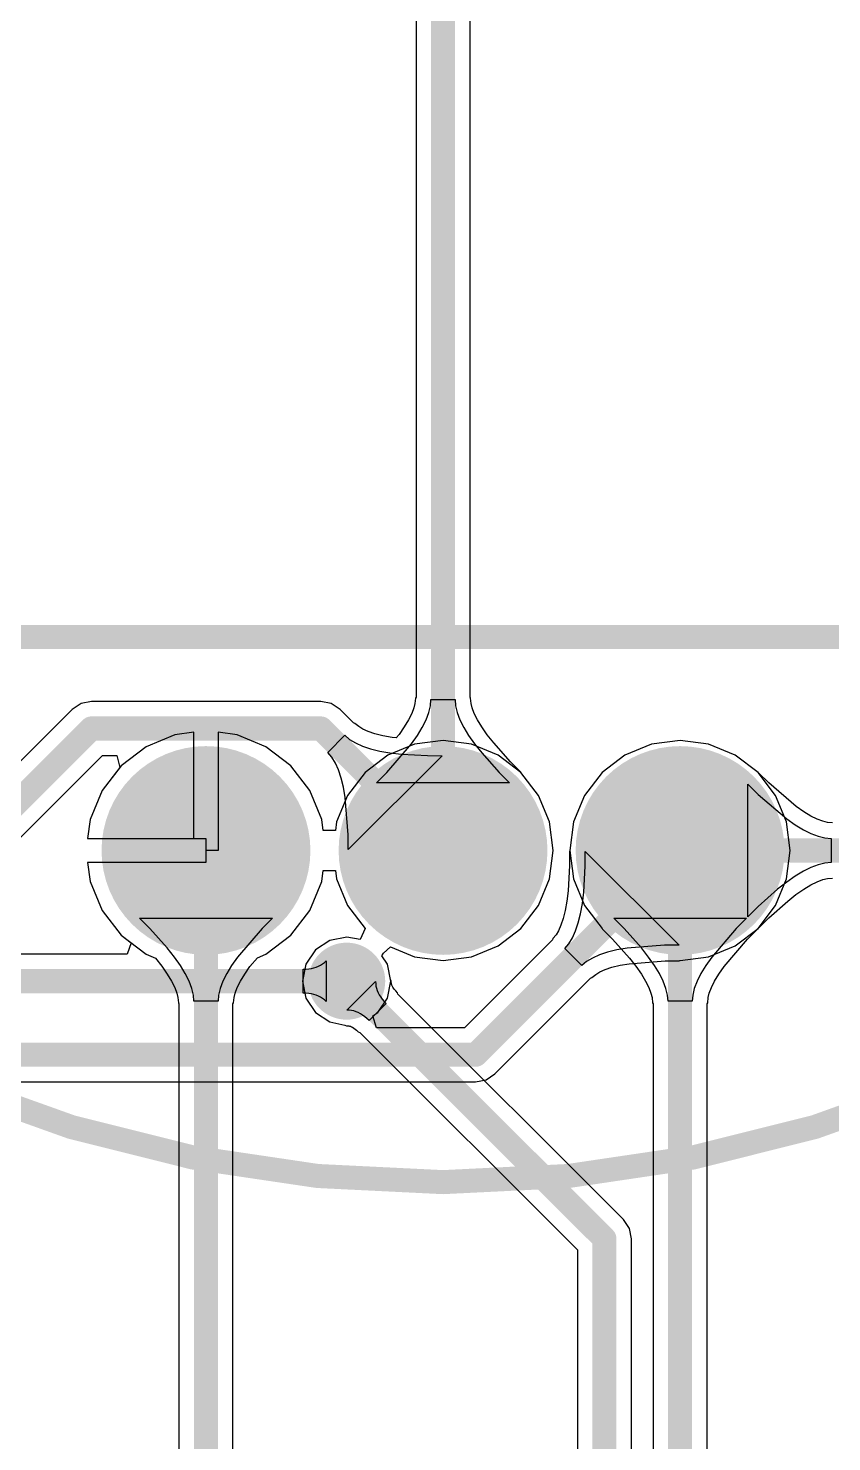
# Model space of a CAD drawing. Header units: millimetres. Extents: x 6.5 to 10.45, y 0.98 to 5.86.
# Drawn here: x 9.603 to 9.936, y 2.416 to 3.003 of the extents above; entities that cross this region are included whole.
import ezdxf

# ---------------------------------------------------------------- set-up
doc = ezdxf.new("R2010")
doc.units = ezdxf.units.MM
doc.header["$MEASUREMENT"] = 0
for name, color, linetype in [('BottomLayer', 5, 'Continuous'), ('BottomSolder', 6, 'Continuous'), ('MultiLayer', 9, 'Continuous'), ('PadHoleLayer', 156, 'Continuous'), ('TopLayer', 1, 'Continuous'), ('TopOverlay', 2, 'Continuous'), ('TopSolder', 216, 'Continuous'), ('ViaHoleLayer', 16, 'Continuous')]:
    doc.layers.add(name, color=color, linetype=linetype)

# ---------------------------------------------------------------- blocks, each defined once
blk = doc.blocks.new('__2_31')
at = {"layer": 'BottomLayer', "const_width": 0.03937}
for points in [[(0.05189, -0.4587, 1), (0.09126, -0.4587, 1)], [(0.15032, -0.4587, 1), (0.18968, -0.4587, 1)], [(0.24874, -0.4587, 1), (0.28811, -0.4587, 1)]]:
    blk.add_lwpolyline(points, format="xyb", close=True, dxfattribs=at)
at = {"layer": 'BottomSolder', "const_width": 0.04337}
for points in [[(0.04989, -0.4587, 1), (0.09326, -0.4587, 1)], [(0.14832, -0.4587, 1), (0.19168, -0.4587, 1)], [(0.24674, -0.4587, 1), (0.29011, -0.4587, 1)]]:
    blk.add_lwpolyline(points, format="xyb", close=True, dxfattribs=at)
at = {"layer": 'MultiLayer', "const_width": 0.03937}
for points in [[(0.05189, -0.4587, 1), (0.09126, -0.4587, 1)], [(0.15032, -0.4587, 1), (0.18968, -0.4587, 1)], [(0.24874, -0.4587, 1), (0.28811, -0.4587, 1)]]:
    blk.add_lwpolyline(points, format="xyb", close=True, dxfattribs=at)
at = {"layer": 'PadHoleLayer', "const_width": 0.02461}
for points in [[(0.05927, -0.4587, 1), (0.08388, -0.4587, 1)], [(0.1577, -0.4587, 1), (0.1823, -0.4587, 1)], [(0.25612, -0.4587, 1), (0.28073, -0.4587, 1)]]:
    blk.add_lwpolyline(points, format="xyb", close=True, dxfattribs=at)
at = {"layer": 'TopLayer', "const_width": 0.03937}
for points in [[(0.05189, -0.4587, 1), (0.09126, -0.4587, 1)], [(0.15032, -0.4587, 1), (0.18968, -0.4587, 1)], [(0.24874, -0.4587, 1), (0.28811, -0.4587, 1)]]:
    blk.add_lwpolyline(points, format="xyb", close=True, dxfattribs=at)
at = {"layer": 'TopOverlay'}
for points, const_width in [([(0.7015, -0.065, 1), (-0.3615, -0.065, 1)], 0.01), ([(0.1675, -0.4587, 1), (0.1725, -0.4587, 1)], 0.005)]:
    blk.add_lwpolyline(points, format="xyb", close=True, dxfattribs=dict(at, const_width=const_width))
at = {"layer": 'TopOverlay', "const_width": 0.01}
for points in [[(0.17, -0.4587), (0.17, -0.065)], [(-0.095, -0.37), (0.4365, -0.37)]]:
    blk.add_lwpolyline(points, dxfattribs=at)
at = {"layer": 'TopSolder', "const_width": 0.04337}
for points in [[(0.04989, -0.4587, 1), (0.09326, -0.4587, 1)], [(0.14832, -0.4587, 1), (0.19168, -0.4587, 1)], [(0.24674, -0.4587, 1), (0.29011, -0.4587, 1)]]:
    blk.add_lwpolyline(points, format="xyb", close=True, dxfattribs=at)

msp = doc.modelspace()

# ---------------------------------------------------------------- linework, layer by layer
at = {"layer": 'BottomLayer'}
for p, q in [((9.66369, 2.7094), (9.65168, 2.70442)), ((9.67157, 2.71044), (9.66369, 2.7094)), ((9.67157, 2.6663), (9.67157, 2.71044)), ((9.68946, 2.7094), (9.68157, 2.71044)), ((9.68157, 2.71044), (9.68157, 2.6613)), ((9.70147, 2.70442), (9.68946, 2.7094)), ((9.65168, 2.70442), (9.64136, 2.69651)), ((9.71179, 2.69651), (9.70147, 2.70442)), ((9.76316, 2.7055), (9.75212, 2.70093)), ((9.775, 2.70706), (9.76316, 2.7055)), ((9.78684, 2.7055), (9.775, 2.70706)), ((9.79788, 2.70093), (9.78684, 2.7055)), ((9.86158, 2.7055), (9.85055, 2.70093)), ((9.87343, 2.70706), (9.86158, 2.7055)), ((9.88527, 2.7055), (9.87343, 2.70706)), ((9.89631, 2.70093), (9.88527, 2.7055)), ((9.64136, 2.69651), (9.63345, 2.6862)), ((9.7197, 2.6862), (9.71179, 2.69651)), ((9.75212, 2.70093), (9.74264, 2.69366)), ((9.80736, 2.69366), (9.79788, 2.70093)), ((9.85055, 2.70093), (9.84107, 2.69366)), ((9.90578, 2.69366), (9.89631, 2.70093)), ((9.74264, 2.69366), (9.73537, 2.68418)), ((9.81463, 2.68418), (9.80736, 2.69366)), ((9.84107, 2.69366), (9.8338, 2.68418)), ((9.91306, 2.68418), (9.90578, 2.69366)), ((9.63345, 2.6862), (9.62847, 2.67419)), ((9.72467, 2.67419), (9.7197, 2.6862)), ((9.73537, 2.68418), (9.7308, 2.67314)), ((9.8192, 2.67314), (9.81463, 2.68418)), ((9.8338, 2.68418), (9.82922, 2.67314)), ((9.91763, 2.67314), (9.91306, 2.68418)), ((9.62847, 2.67419), (9.62744, 2.6663)), ((9.72528, 2.66956), (9.72467, 2.67419)), ((9.7308, 2.67314), (9.73033, 2.66956)), ((9.82076, 2.6613), (9.8192, 2.67314)), ((9.82922, 2.67314), (9.82766, 2.6613)), ((9.91919, 2.6613), (9.91763, 2.67314)), ((9.62744, 2.6663), (9.67157, 2.6663)), ((9.73033, 2.66956), (9.72528, 2.66956)), ((9.68157, 2.6613), (9.67657, 2.6613)), ((9.67657, 2.6613), (9.67657, 2.6563)), ((9.8192, 2.64946), (9.82076, 2.6613)), ((9.82756, 2.66094), (9.82754, 2.65501)), ((9.82768, 2.66121), (9.82756, 2.66094)), ((9.82766, 2.6613), (9.82768, 2.66121)), ((9.83403, 2.65482), (9.83406, 2.66091)), ((9.83406, 2.66091), (9.87303, 2.62193)), ((9.91763, 2.64946), (9.91919, 2.6613)), ((9.67657, 2.6563), (9.62744, 2.6563)), ((9.62744, 2.6563), (9.62847, 2.64841)), ((9.82754, 2.65501), (9.82695, 2.64458)), ((9.83343, 2.644), (9.83403, 2.65482)), ((9.81463, 2.63842), (9.8192, 2.64946)), ((9.91306, 2.63842), (9.91763, 2.64946)), ((9.62847, 2.64841), (9.63345, 2.6364)), ((9.82695, 2.64458), (9.82643, 2.64024)), ((9.83285, 2.63928), (9.83343, 2.644)), ((9.80736, 2.62894), (9.81463, 2.63842)), ((9.82643, 2.64024), (9.82574, 2.63636)), ((9.83209, 2.63502), (9.83285, 2.63928)), ((9.90578, 2.62894), (9.91306, 2.63842)), ((9.63345, 2.6364), (9.64136, 2.62609)), ((9.82491, 2.63301), (9.82398, 2.63022)), ((9.82574, 2.63636), (9.82491, 2.63301)), ((9.83003, 2.62785), (9.83116, 2.6312)), ((9.83116, 2.6312), (9.83209, 2.63502)), ((9.64136, 2.62609), (9.64545, 2.62295)), ((9.79788, 2.62167), (9.80736, 2.62894)), ((9.82195, 2.6263), (9.8206, 2.62469)), ((9.82297, 2.62798), (9.82195, 2.6263)), ((9.82398, 2.63022), (9.82297, 2.62798)), ((9.82873, 2.62495), (9.83003, 2.62785)), ((9.89631, 2.62167), (9.90578, 2.62894)), ((9.64545, 2.62295), (9.64385, 2.61822)), ((9.75027, 2.61866), (9.75314, 2.62125)), ((9.75314, 2.62125), (9.76316, 2.6171)), ((9.82043, 2.62417), (9.78391, 2.58764)), ((9.78684, 2.6171), (9.79788, 2.62167)), ((9.8206, 2.62469), (9.82043, 2.62417)), ((9.82557, 2.62052), (9.82724, 2.62251)), ((9.83264, 2.61345), (9.82557, 2.62052)), ((9.82724, 2.62251), (9.82873, 2.62495)), ((9.84714, 2.61997), (9.84333, 2.61903)), ((9.85141, 2.62073), (9.84714, 2.61997)), ((9.86694, 2.6219), (9.85141, 2.62073)), ((9.87303, 2.62193), (9.86694, 2.6219)), ((9.88527, 2.6171), (9.89631, 2.62167)), ((9.64385, 2.61822), (9.42265, 2.61822)), ((9.7233, 2.61322), (9.72417, 2.61367)), ((9.72417, 2.61367), (9.72498, 2.61418)), ((9.72498, 2.61418), (9.72574, 2.61475)), ((9.72574, 2.61475), (9.72643, 2.6154)), ((9.72643, 2.6154), (9.72643, 2.5986)), ((9.74959, 2.61756), (9.75027, 2.61866)), ((9.75196, 2.61402), (9.74959, 2.61756)), ((9.75335, 2.607), (9.75196, 2.61402)), ((9.76316, 2.6171), (9.775, 2.61554)), ((9.775, 2.61554), (9.78684, 2.6171)), ((9.83463, 2.61512), (9.83264, 2.61345)), ((9.83708, 2.6166), (9.83463, 2.61512)), ((9.83998, 2.61791), (9.83708, 2.6166)), ((9.84333, 2.61903), (9.83998, 2.61791)), ((9.84514, 2.61279), (9.84849, 2.61361)), ((9.84849, 2.61361), (9.85222, 2.61427)), ((9.85222, 2.61427), (9.8672, 2.61541)), ((9.8672, 2.61541), (9.87306, 2.61544)), ((9.87306, 2.61544), (9.87333, 2.61555)), ((9.87333, 2.61555), (9.87343, 2.61554)), ((9.87343, 2.61554), (9.88527, 2.6171)), ((9.71689, 2.612), (9.7181, 2.61203)), ((9.71689, 2.602), (9.71689, 2.612)), ((9.7181, 2.61203), (9.71926, 2.61214)), ((9.71926, 2.61214), (9.72036, 2.61231)), ((9.72036, 2.61231), (9.7214, 2.61254)), ((9.7214, 2.61254), (9.72238, 2.61285)), ((9.72238, 2.61285), (9.7233, 2.61322)), ((9.79648, 2.5685), (9.83629, 2.60831)), ((9.83629, 2.60831), (9.83682, 2.60847)), ((9.83682, 2.60847), (9.83843, 2.60982)), ((9.83843, 2.60982), (9.84011, 2.61085)), ((9.84011, 2.61085), (9.84234, 2.61185)), ((9.84234, 2.61185), (9.84514, 2.61279)), ((9.7181, 2.60197), (9.71689, 2.602)), ((9.71926, 2.60186), (9.7181, 2.60197)), ((9.72036, 2.60169), (9.71926, 2.60186)), ((9.7214, 2.60146), (9.72036, 2.60169)), ((9.75196, 2.59998), (9.75335, 2.607)), ((9.72238, 2.60115), (9.7214, 2.60146)), ((9.7233, 2.60078), (9.72238, 2.60115)), ((9.72417, 2.60033), (9.7233, 2.60078)), ((9.72498, 2.59982), (9.72417, 2.60033)), ((9.72574, 2.59925), (9.72498, 2.59982)), ((9.72643, 2.5986), (9.72574, 2.59925)), ((9.74798, 2.59402), (9.75196, 2.59998)), ((9.74591, 2.59264), (9.74798, 2.59402)), ((9.74743, 2.58764), (9.74591, 2.59264)), ((9.78391, 2.58764), (9.74743, 2.58764)), ((9.79285, 2.56607), (9.79648, 2.5685)), ((9.28672, 2.56521), (9.78855, 2.56521)), ((9.78855, 2.56521), (9.79285, 2.56607)), ((9.78855, 2.56521), (9.78855, 2.56521))]:
    msp.add_line(p, q, dxfattribs=at)
at = {"layer": 'BottomLayer', "const_width": 0.01}
for points in [[(9.78855, 2.57643), (9.87343, 2.6613)], [(9.418, 2.607), (9.735, 2.607)], [(9.26031, 2.57643), (9.78855, 2.57643)]]:
    msp.add_lwpolyline(points, dxfattribs=at)
at = {"layer": 'BottomLayer'}
for points, const_width in [([(9.87093, 2.6613, 1), (9.87593, 2.6613, 1)], 0.005), ([(9.729, 2.607, 1), (9.741, 2.607, 1)], 0.012), ([(9.7325, 2.607, 1), (9.7375, 2.607, 1)], 0.005), ([(9.78605, 2.57643, 1), (9.79105, 2.57643, 1)], 0.005), ([(9.78605, 2.57643, 1), (9.79105, 2.57643, 1)], 0.005)]:
    msp.add_lwpolyline(points, format="xyb", close=True, dxfattribs=dict(at, const_width=const_width))
at = {"layer": 'BottomSolder', "const_width": 0.016}
msp.add_lwpolyline([(9.727, 2.607, 1), (9.743, 2.607, 1)], format="xyb", close=True, dxfattribs=at)
at = {"layer": 'MultiLayer', "const_width": 0.012}
msp.add_lwpolyline([(9.729, 2.607, 1), (9.741, 2.607, 1)], format="xyb", close=True, dxfattribs=at)
at = {"layer": 'TopLayer'}
for p, q in [((9.76378, 3.73414), (9.76378, 2.72503)), ((9.78622, 2.72503), (9.78622, 3.72949)), ((9.76378, 2.72503), (9.76353, 2.72454)), ((9.78647, 2.72454), (9.78622, 2.72503)), ((9.62107, 2.71993), (9.48857, 2.58743)), ((9.62471, 2.72236), (9.62107, 2.71993)), ((9.62107, 2.71993), (9.62107, 2.71993)), ((9.629, 2.72322), (9.62471, 2.72236)), ((9.7243, 2.72322), (9.629, 2.72322)), ((9.629, 2.72322), (9.629, 2.72322)), ((9.72859, 2.72236), (9.7243, 2.72322)), ((9.7243, 2.72322), (9.7243, 2.72322)), ((9.73223, 2.71993), (9.72859, 2.72236)), ((9.73787, 2.71429), (9.73223, 2.71993)), ((9.76288, 2.72054), (9.76201, 2.71824)), ((9.76335, 2.72244), (9.76288, 2.72054)), ((9.76353, 2.72454), (9.76335, 2.72244)), ((9.7691, 2.71861), (9.76977, 2.72139)), ((9.76977, 2.72139), (9.77, 2.72397)), ((9.77, 2.72397), (9.78, 2.72397)), ((9.78, 2.72397), (9.78023, 2.72139)), ((9.78023, 2.72139), (9.7809, 2.71861)), ((9.78665, 2.72244), (9.78647, 2.72454)), ((9.78712, 2.72054), (9.78665, 2.72244)), ((9.78799, 2.71824), (9.78712, 2.72054)), ((9.73839, 2.71413), (9.73787, 2.71429)), ((9.74, 2.71277), (9.73839, 2.71413)), ((9.7607, 2.71561), (9.75891, 2.71266)), ((9.76201, 2.71824), (9.7607, 2.71561)), ((9.76639, 2.71247), (9.76797, 2.71564)), ((9.76797, 2.71564), (9.7691, 2.71861)), ((9.7809, 2.71861), (9.78203, 2.71564)), ((9.78203, 2.71564), (9.78361, 2.71247)), ((9.7893, 2.71561), (9.78799, 2.71824)), ((9.79109, 2.71266), (9.7893, 2.71561)), ((9.72715, 2.70208), (9.73422, 2.70915)), ((9.73422, 2.70915), (9.73621, 2.70748)), ((9.73621, 2.70748), (9.73865, 2.706)), ((9.74168, 2.71175), (9.74, 2.71277)), ((9.74392, 2.71075), (9.74168, 2.71175)), ((9.74671, 2.70981), (9.74392, 2.71075)), ((9.75006, 2.70899), (9.74671, 2.70981)), ((9.75394, 2.7083), (9.75006, 2.70899)), ((9.75551, 2.70811), (9.75394, 2.7083)), ((9.75674, 2.70954), (9.75551, 2.70811)), ((9.75891, 2.71266), (9.75674, 2.70954)), ((9.76188, 2.70556), (9.76436, 2.70911)), ((9.76436, 2.70911), (9.76639, 2.71247)), ((9.78361, 2.71247), (9.78564, 2.70911)), ((9.78564, 2.70911), (9.78812, 2.70556)), ((9.79334, 2.70942), (9.79109, 2.71266)), ((9.79604, 2.70598), (9.79334, 2.70942)), ((9.72882, 2.70009), (9.72715, 2.70208)), ((9.73865, 2.706), (9.74155, 2.70469)), ((9.74155, 2.70469), (9.7449, 2.70357)), ((9.7449, 2.70357), (9.74872, 2.70263)), ((9.74872, 2.70263), (9.75298, 2.70187)), ((9.75173, 2.69374), (9.76188, 2.70556)), ((9.75298, 2.70187), (9.7577, 2.7013)), ((9.78812, 2.70556), (9.79105, 2.70181)), ((9.79105, 2.70181), (9.79827, 2.69374)), ((9.803, 2.69819), (9.79604, 2.70598)), ((9.86158, 2.7055), (9.85055, 2.70093)), ((9.87343, 2.70706), (9.86158, 2.7055)), ((9.88527, 2.7055), (9.87343, 2.70706)), ((9.89631, 2.70093), (9.88527, 2.7055)), ((9.50771, 2.57485), (9.63365, 2.70078)), ((9.64081, 2.69578), (9.63345, 2.6862)), ((9.63365, 2.70078), (9.63953, 2.70078)), ((9.63953, 2.70078), (9.64081, 2.69578)), ((9.7303, 2.69765), (9.72882, 2.70009)), ((9.73161, 2.69475), (9.7303, 2.69765)), ((9.77461, 2.70067), (9.73563, 2.66169)), ((9.7577, 2.7013), (9.76852, 2.7007)), ((9.76852, 2.7007), (9.77461, 2.70067)), ((9.80717, 2.69399), (9.803, 2.69819)), ((9.85055, 2.70093), (9.84107, 2.69366)), ((9.90578, 2.69366), (9.89631, 2.70093)), ((9.73273, 2.6914), (9.73161, 2.69475)), ((9.73367, 2.68758), (9.73273, 2.6914)), ((9.74744, 2.68942), (9.75173, 2.69374)), ((9.79827, 2.69374), (9.80256, 2.68942)), ((9.80728, 2.69372), (9.80717, 2.69399)), ((9.80736, 2.69366), (9.80728, 2.69372)), ((9.81463, 2.68418), (9.80736, 2.69366)), ((9.84107, 2.69366), (9.8338, 2.68418)), ((9.90584, 2.69358), (9.90578, 2.69366)), ((9.90611, 2.69347), (9.90584, 2.69358)), ((9.91027, 2.68935), (9.90611, 2.69347)), ((9.63345, 2.6862), (9.62847, 2.67419)), ((9.73443, 2.68332), (9.73367, 2.68758)), ((9.80256, 2.68942), (9.74744, 2.68942)), ((9.8192, 2.67314), (9.81463, 2.68418)), ((9.8338, 2.68418), (9.82922, 2.67314)), ((9.90154, 2.63374), (9.90154, 2.68886)), ((9.90154, 2.68886), (9.90587, 2.68457)), ((9.90587, 2.68457), (9.91769, 2.67442)), ((9.92167, 2.67956), (9.91027, 2.68935)), ((9.7356, 2.66778), (9.73443, 2.68332)), ((9.92478, 2.67739), (9.92167, 2.67956)), ((9.62847, 2.67419), (9.62744, 2.6663)), ((9.82076, 2.6613), (9.8192, 2.67314)), ((9.82922, 2.67314), (9.82766, 2.6613)), ((9.91769, 2.67442), (9.92124, 2.67194)), ((9.92773, 2.6756), (9.92478, 2.67739)), ((9.93037, 2.67429), (9.92773, 2.6756)), ((9.93266, 2.67342), (9.93037, 2.67429)), ((9.93457, 2.67295), (9.93266, 2.67342)), ((9.93666, 2.67277), (9.93457, 2.67295)), ((9.62744, 2.6663), (9.67657, 2.6663)), ((9.67657, 2.6663), (9.67657, 2.6563)), ((9.73563, 2.66169), (9.7356, 2.66778)), ((9.92124, 2.67194), (9.9246, 2.66991)), ((9.9246, 2.66991), (9.92776, 2.66833)), ((9.92776, 2.66833), (9.93073, 2.6672)), ((9.93073, 2.6672), (9.93351, 2.66653)), ((9.93351, 2.66653), (9.9361, 2.6663)), ((9.9361, 2.6663), (9.9361, 2.6563)), ((9.8192, 2.64946), (9.82076, 2.6613)), ((9.82766, 2.6613), (9.82922, 2.64946)), ((9.67657, 2.6563), (9.62744, 2.6563)), ((9.62744, 2.6563), (9.62847, 2.64841)), ((9.93073, 2.6554), (9.92776, 2.65427)), ((9.93351, 2.65607), (9.93073, 2.6554)), ((9.9361, 2.6563), (9.93351, 2.65607)), ((9.72467, 2.64841), (9.72528, 2.65304)), ((9.72528, 2.65304), (9.73033, 2.65304)), ((9.73033, 2.65304), (9.7308, 2.64946)), ((9.7308, 2.64946), (9.73537, 2.63842)), ((9.81463, 2.63842), (9.8192, 2.64946)), ((9.82922, 2.64946), (9.8338, 2.63842)), ((9.92124, 2.65066), (9.91769, 2.64818)), ((9.9246, 2.65269), (9.92124, 2.65066)), ((9.92776, 2.65427), (9.9246, 2.65269)), ((9.93037, 2.64831), (9.93266, 2.64918)), ((9.93266, 2.64918), (9.93457, 2.64965)), ((9.93457, 2.64965), (9.93666, 2.64983)), ((9.62847, 2.64841), (9.63345, 2.6364)), ((9.7197, 2.6364), (9.72467, 2.64841)), ((9.91394, 2.64525), (9.90587, 2.63803)), ((9.91769, 2.64818), (9.91394, 2.64525)), ((9.91811, 2.64026), (9.92155, 2.64296)), ((9.92155, 2.64296), (9.92478, 2.64521)), ((9.92478, 2.64521), (9.92773, 2.647)), ((9.92773, 2.647), (9.93037, 2.64831)), ((9.73537, 2.63842), (9.74264, 2.62894)), ((9.80736, 2.62894), (9.81463, 2.63842)), ((9.8338, 2.63842), (9.84107, 2.62894)), ((9.90587, 2.63803), (9.90154, 2.63374)), ((9.91032, 2.6333), (9.91811, 2.64026)), ((9.63345, 2.6364), (9.64136, 2.62609)), ((9.6533, 2.62886), (9.64901, 2.63318)), ((9.64901, 2.63318), (9.70413, 2.63318)), ((9.70413, 2.63318), (9.69985, 2.62886)), ((9.71179, 2.62609), (9.7197, 2.6364)), ((9.85015, 2.62886), (9.84587, 2.63318)), ((9.84587, 2.63318), (9.90099, 2.63318)), ((9.90099, 2.63318), (9.8967, 2.62886)), ((9.90611, 2.62913), (9.91032, 2.6333)), ((9.64136, 2.62609), (9.65168, 2.61818)), ((9.66052, 2.62079), (9.6533, 2.62886)), ((9.69985, 2.62886), (9.6897, 2.61704)), ((9.70147, 2.61818), (9.71179, 2.62609)), ((9.735, 2.62535), (9.72798, 2.62396)), ((9.74054, 2.62425), (9.735, 2.62535)), ((9.74266, 2.62893), (9.74054, 2.62425)), ((9.74264, 2.62894), (9.74266, 2.62893)), ((9.79788, 2.62167), (9.80736, 2.62894)), ((9.84107, 2.62894), (9.84114, 2.62888)), ((9.84114, 2.62888), (9.84125, 2.62861)), ((9.84125, 2.62861), (9.84542, 2.62441)), ((9.85737, 2.62079), (9.85015, 2.62886)), ((9.8967, 2.62886), (9.88655, 2.61704)), ((9.90147, 2.62445), (9.9056, 2.62861)), ((9.9056, 2.62861), (9.90571, 2.62888)), ((9.90571, 2.62888), (9.90578, 2.62894)), ((9.90578, 2.62894), (9.90584, 2.62902)), ((9.90584, 2.62902), (9.90611, 2.62913)), ((9.66345, 2.61704), (9.66052, 2.62079)), ((9.72202, 2.61998), (9.71804, 2.61402)), ((9.72798, 2.62396), (9.72202, 2.61998)), ((9.75027, 2.61866), (9.75314, 2.62125)), ((9.75314, 2.62125), (9.76316, 2.6171)), ((9.78684, 2.6171), (9.79788, 2.62167)), ((9.84542, 2.62441), (9.85239, 2.61662)), ((9.8603, 2.61704), (9.85737, 2.62079)), ((9.89169, 2.61306), (9.90147, 2.62445)), ((9.65168, 2.61818), (9.65558, 2.61656)), ((9.65558, 2.61656), (9.65823, 2.61318)), ((9.66593, 2.61349), (9.66345, 2.61704)), ((9.66796, 2.61013), (9.66593, 2.61349)), ((9.68721, 2.61349), (9.68518, 2.61013)), ((9.6897, 2.61704), (9.68721, 2.61349)), ((9.69483, 2.61306), (9.69799, 2.61673)), ((9.69799, 2.61673), (9.70147, 2.61818)), ((9.71804, 2.61402), (9.71665, 2.607)), ((9.74959, 2.61756), (9.75027, 2.61866)), ((9.75196, 2.61402), (9.74959, 2.61756)), ((9.75321, 2.60774), (9.75196, 2.61402)), ((9.76316, 2.6171), (9.775, 2.61554)), ((9.775, 2.61554), (9.78684, 2.6171)), ((9.85239, 2.61662), (9.85508, 2.61318)), ((9.86279, 2.61349), (9.8603, 2.61704)), ((9.86482, 2.61013), (9.86279, 2.61349)), ((9.88407, 2.61349), (9.88204, 2.61013)), ((9.88655, 2.61704), (9.88407, 2.61349)), ((9.65823, 2.61318), (9.66049, 2.60994)), ((9.66049, 2.60994), (9.66227, 2.60699)), ((9.66954, 2.60696), (9.66796, 2.61013)), ((9.68518, 2.61013), (9.6836, 2.60696)), ((9.69088, 2.60699), (9.69266, 2.60994)), ((9.69266, 2.60994), (9.69483, 2.61306)), ((9.75349, 2.60712), (9.75321, 2.60774)), ((9.85508, 2.61318), (9.85734, 2.60994)), ((9.85734, 2.60994), (9.85912, 2.60699)), ((9.8664, 2.60696), (9.86482, 2.61013)), ((9.88204, 2.61013), (9.88046, 2.60696)), ((9.88773, 2.60699), (9.88951, 2.60994)), ((9.88951, 2.60994), (9.89169, 2.61306)), ((9.66227, 2.60699), (9.66359, 2.60436)), ((9.66359, 2.60436), (9.66446, 2.60206)), ((9.66446, 2.60206), (9.66492, 2.60016)), ((9.67067, 2.60399), (9.66954, 2.60696)), ((9.67135, 2.60121), (9.67067, 2.60399)), ((9.68248, 2.60399), (9.6818, 2.60121)), ((9.6836, 2.60696), (9.68248, 2.60399)), ((9.68823, 2.60016), (9.68869, 2.60206)), ((9.68869, 2.60206), (9.68956, 2.60436)), ((9.68956, 2.60436), (9.69088, 2.60699)), ((9.71665, 2.607), (9.71804, 2.59998)), ((9.73512, 2.595), (9.747, 2.60688)), ((9.747, 2.60688), (9.74703, 2.60593)), ((9.74703, 2.60593), (9.74716, 2.60499)), ((9.74716, 2.60499), (9.74737, 2.60406)), ((9.74737, 2.60406), (9.74767, 2.60313)), ((9.74767, 2.60313), (9.74806, 2.60221)), ((9.74806, 2.60221), (9.74854, 2.6013)), ((9.75351, 2.60648), (9.75349, 2.60712)), ((9.75356, 2.60614), (9.75351, 2.60648)), ((9.75364, 2.60578), (9.75356, 2.60614)), ((9.75376, 2.60541), (9.75364, 2.60578)), ((9.75393, 2.605), (9.75376, 2.60541)), ((9.75417, 2.60454), (9.75393, 2.605)), ((9.75448, 2.60405), (9.75417, 2.60454)), ((9.75488, 2.60351), (9.75448, 2.60405)), ((9.75536, 2.60293), (9.75488, 2.60351)), ((9.75606, 2.60219), (9.75536, 2.60293)), ((9.7563, 2.60156), (9.75606, 2.60219)), ((9.85912, 2.60699), (9.86044, 2.60436)), ((9.86044, 2.60436), (9.86131, 2.60206)), ((9.86131, 2.60206), (9.86177, 2.60016)), ((9.86752, 2.60399), (9.8664, 2.60696)), ((9.8682, 2.60121), (9.86752, 2.60399)), ((9.87933, 2.60399), (9.87865, 2.60121)), ((9.88046, 2.60696), (9.87933, 2.60399)), ((9.88508, 2.60016), (9.88554, 2.60206)), ((9.88554, 2.60206), (9.88641, 2.60436)), ((9.88641, 2.60436), (9.88773, 2.60699)), ((9.66492, 2.60016), (9.6651, 2.59806)), ((9.6651, 2.59806), (9.66536, 2.59757)), ((9.66536, 2.59757), (9.66536, 2.38322)), ((9.67157, 2.59863), (9.67135, 2.60121)), ((9.68157, 2.59863), (9.67157, 2.59863)), ((9.6818, 2.60121), (9.68157, 2.59863)), ((9.68779, 2.59757), (9.68804, 2.59806)), ((9.68779, 2.37857), (9.68779, 2.59757)), ((9.68804, 2.59806), (9.68823, 2.60016)), ((9.71804, 2.59998), (9.72202, 2.59402)), ((9.75134, 2.59773), (9.74427, 2.59066)), ((9.74854, 2.6013), (9.74911, 2.6004)), ((9.74911, 2.6004), (9.74976, 2.5995)), ((9.74976, 2.5995), (9.75051, 2.59861)), ((9.75051, 2.59861), (9.75134, 2.59773)), ((9.84993, 2.50793), (9.7563, 2.60156)), ((9.86177, 2.60016), (9.86196, 2.59806)), ((9.86196, 2.59806), (9.86221, 2.59757)), ((9.86221, 2.59757), (9.86221, 1.93657)), ((9.86843, 2.59863), (9.8682, 2.60121)), ((9.87843, 2.59863), (9.86843, 2.59863)), ((9.87865, 2.60121), (9.87843, 2.59863)), ((9.88464, 2.59757), (9.8849, 2.59806)), ((9.88464, 1.94122), (9.88464, 2.59757)), ((9.8849, 2.59806), (9.88508, 2.60016)), ((9.72202, 2.59402), (9.72798, 2.59004)), ((9.72798, 2.59004), (9.73426, 2.58879)), ((9.73607, 2.59497), (9.73512, 2.595)), ((9.73701, 2.59484), (9.73607, 2.59497)), ((9.73794, 2.59463), (9.73701, 2.59484)), ((9.73887, 2.59433), (9.73794, 2.59463)), ((9.73979, 2.59394), (9.73887, 2.59433)), ((9.7407, 2.59346), (9.73979, 2.59394)), ((9.7416, 2.59289), (9.7407, 2.59346)), ((9.7425, 2.59224), (9.7416, 2.59289)), ((9.74339, 2.59149), (9.7425, 2.59224)), ((9.74427, 2.59066), (9.74339, 2.59149)), ((9.73426, 2.58879), (9.73488, 2.58851)), ((9.73488, 2.58851), (9.73552, 2.58849)), ((9.73552, 2.58849), (9.73586, 2.58844)), ((9.73586, 2.58844), (9.73622, 2.58836)), ((9.73622, 2.58836), (9.73659, 2.58824)), ((9.73659, 2.58824), (9.73701, 2.58806)), ((9.73701, 2.58806), (9.73746, 2.58783)), ((9.73746, 2.58783), (9.73795, 2.58752)), ((9.73795, 2.58752), (9.73849, 2.58712)), ((9.73849, 2.58712), (9.73907, 2.58664)), ((9.73907, 2.58664), (9.73981, 2.58594)), ((9.73981, 2.58594), (9.74044, 2.5857)), ((9.74044, 2.5857), (9.83078, 2.49535)), ((9.85236, 2.50429), (9.84993, 2.50793)), ((9.84993, 2.50793), (9.84993, 2.50793)), ((9.85322, 2.5), (9.85236, 2.50429)), ((9.85322, 1.842), (9.85322, 2.5)), ((9.85322, 2.5), (9.85322, 2.5)), ((9.83078, 2.49535), (9.83078, 2.29371))]:
    msp.add_line(p, q, dxfattribs=at)
at = {"layer": 'TopLayer', "const_width": 0.01}
for points in [[(9.775, 2.6613), (9.775, 3.73414)], [(9.4965, 2.5795), (9.629, 2.712)], [(9.629, 2.712), (9.7243, 2.712)], [(9.7243, 2.712), (9.775, 2.6613)], [(9.67657, 2.37857), (9.67657, 2.6613)], [(9.87343, 1.93657), (9.87343, 2.6613)], [(9.87343, 2.6613), (10.16071, 2.6613)], [(9.735, 2.607), (9.842, 2.5)], [(9.842, 1.842), (9.842, 2.5)]]:
    msp.add_lwpolyline(points, dxfattribs=at)
at = {"layer": 'TopLayer'}
for points, const_width in [([(9.6265, 2.712, 1), (9.6315, 2.712, 1)], 0.005), ([(9.6265, 2.712, 1), (9.6315, 2.712, 1)], 0.005), ([(9.7218, 2.712, 1), (9.7268, 2.712, 1)], 0.005), ([(9.7218, 2.712, 1), (9.7268, 2.712, 1)], 0.005), ([(9.67407, 2.6613, 1), (9.67907, 2.6613, 1)], 0.005), ([(9.7725, 2.6613, 1), (9.7775, 2.6613, 1)], 0.005), ([(9.7725, 2.6613, 1), (9.7775, 2.6613, 1)], 0.005), ([(9.87093, 2.6613, 1), (9.87593, 2.6613, 1)], 0.005), ([(9.87093, 2.6613, 1), (9.87593, 2.6613, 1)], 0.005), ([(9.729, 2.607, 1), (9.741, 2.607, 1)], 0.012), ([(9.7325, 2.607, 1), (9.7375, 2.607, 1)], 0.005), ([(9.8395, 2.5, 1), (9.8445, 2.5, 1)], 0.005), ([(9.8395, 2.5, 1), (9.8445, 2.5, 1)], 0.005)]:
    msp.add_lwpolyline(points, format="xyb", close=True, dxfattribs=dict(at, const_width=const_width))
at = {"layer": 'TopSolder', "const_width": 0.016}
msp.add_lwpolyline([(9.727, 2.607, 1), (9.743, 2.607, 1)], format="xyb", close=True, dxfattribs=at)
at = {"layer": 'ViaHoleLayer', "const_width": 0.006}
msp.add_lwpolyline([(9.732, 2.607, 1), (9.738, 2.607, 1)], format="xyb", close=True, dxfattribs=at)

# ---------------------------------------------------------------- block references
msp.add_blockref('__2_31', (9.605, 3.12))

doc.saveas('drawing.dxf')
